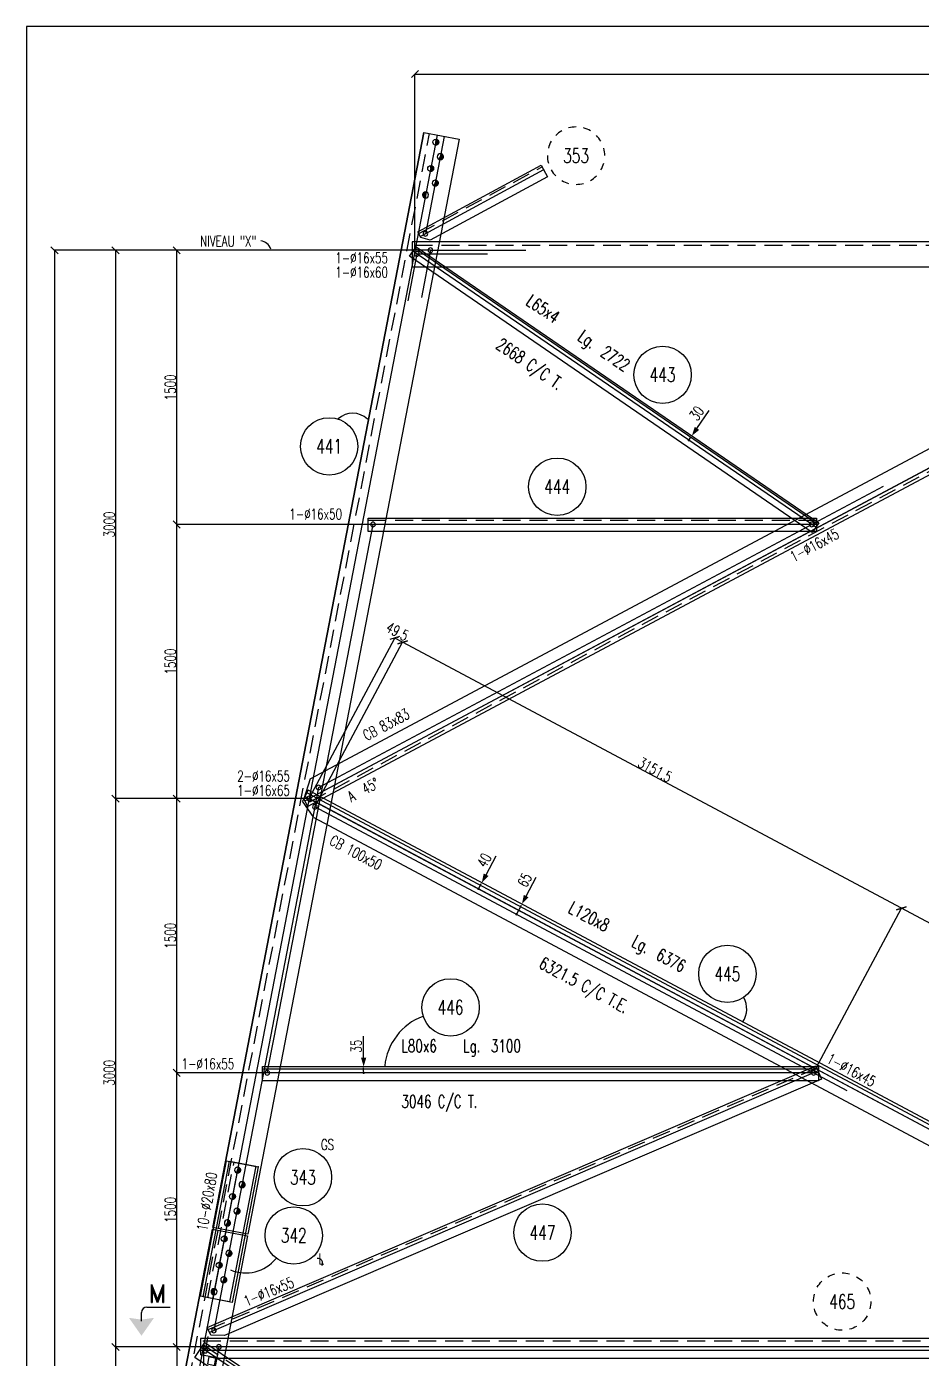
# Model space of a CAD drawing. Extents: x 554281 to 570501, y -34108 to -22628.
# Drawn here: x 554281 to 559269, y -30054 to -22628 of the extents above; entities that cross this region are included whole.
import ezdxf
from ezdxf.enums import TextEntityAlignment as Align

# ---------------------------------------------------------------- set-up
doc = ezdxf.new("R2010")
doc.units = 0
doc.header["$LTSCALE"] = 200
doc.header["$MEASUREMENT"] = 0
doc.linetypes.add('DASHED', pattern=[0.75, 0.5, -0.25])
doc.layers.get('0').update_dxf_attribs({"linetype": 'CONTINUOUS'})
for name, color, linetype in [('ASSI', 6, 'CONTINUOUS'), ('BOLLINI_1', 7, 'CONTINUOUS'), ('FORI', 2, 'CONTINUOUS'), ('LINEA_ANG', 2, 'CONTINUOUS'), ('LINEE_PIASTRE', 2, 'CONTINUOUS'), ('LM', 7, 'CONTINUOUS'), ('LS', 7, 'CONTINUOUS'), ('LSP', 3, 'CONTINUOUS'), ('PIASTRE', 5, 'CONTINUOUS'), ('QT_MAL', 7, 'CONTINUOUS'), ('QT_MPR', 7, 'CONTINUOUS'), ('TESTI_A_P', 7, 'CONTINUOUS'), ('TRAT-Y', 7, 'DASHED')]:
    doc.layers.add(name, color=color, linetype=linetype)
doc.styles.add('QUOTE', font='ROMANS8.SHX', dxfattribs={"width": 0.7})
doc.styles.add('RD', font='ROMAND8.SHX', dxfattribs={"width": 0.7})
doc.styles.add('RQL', font='ROMANS8.SHX', dxfattribs={"width": 0.7})
doc.styles.add('RS', font='ROMANS8.shx', dxfattribs={"width": 0.7})
doc.styles.get("Standard").update_dxf_attribs({"font": 'ROMANS8.SHX', "width": 0.7})
doc.dimstyles.new('FRECCE1', dxfattribs={"dimtxt": 60, "dimasz": 6.66, "dimexe": 0, "dimexo": 0, "dimgap": 1, "dimtad": 1, "dimzin": 0, "dimdsep": 46, "dimtxsty": 'RS', "dimblk1": 'QUOTP', "dimblk2": 'QUOTF', "dimsah": 1, "dimcen": 0, "dimclrd": 2, "dimclre": 2, "dimclrt": 7, "dimadec": 0, "dimazin": 0, "dimtfac": 1, "dimtix": 1, "dimtmove": 2, "dimatfit": 3, "dimldrblk": 'QUOTP', "dimfxl": 1, "dimtolj": 1, "dimtzin": 0, "dimarcsym": 0})
doc.dimstyles.new('TRATTO', dxfattribs={"dimscale": 0, "dimtxt": 60, "dimasz": 40, "dimexe": 0, "dimexo": 0, "dimgap": 5, "dimtad": 1, "dimrnd": 0.5, "dimdsep": 46, "dimtxsty": 'RS', "dimblk1": 'OBLIQUE', "dimblk2": 'OBLIQUE', "dimsah": 1, "dimcen": 0.09, "dimclrd": 2, "dimclre": 2, "dimclrt": 7, "dimadec": 0, "dimazin": 0, "dimtfac": 1, "dimtix": 1, "dimtmove": 2, "dimatfit": 3, "dimfxl": 1, "dimtolj": 1, "dimtzin": 0, "dimarcsym": 0})

# ---------------------------------------------------------------- blocks, each defined once
blk = doc.blocks.new('ASSE98')
blk.add_line((0, 0), (1, 0))
at = {"color": 7, "style": 'QUOTE', "width": 0.5, "flags": 1}
for tag, p in [('TI', (1.38308, 6.82731)), ('DI_S', (1.38308, 6.42178)), ('D_S', (1.38308, 6.02092)), ('E_S', (1.38308, 5.68065)), ('NFORI', (1.36454, 5.29792)), ('ALAR', (1.36349, 4.93246)), ('FAM', (1.3775, 4.54645)), ('ALA', (1.38308, 4.19257)), ('DISP2', (1.38308, 3.84971)), ('DISP1', (1.38308, 3.50686)), ('PINZAF', (1.38308, 3.164)), ('PINZAI', (1.38308, 2.82114)), ('TRP', (1.38308, 2.47829)), ('NP', (1.38308, 2.13543)), ('SV', (1.38308, 1.79257)), ('PESO', (1.38308, 1.44971)), ('QUA', (1.38308, 1.10686)), ('LUN', (1.38308, 0.764)), ('PROF', (1.38308, 0.42114)), ('POS', (1.38308, 0.07829))]:
    blk.add_attdef(tag, p, '', height=0.2, dxfattribs=at)
at = {"color": 7, "flags": 1}
for tag, p in [('LAV1', (3.07431, 6.82847)), ('LAV2', (3.07431, 6.49513)), ('LAV3', (3.07431, 6.1618)), ('LAV4', (3.07431, 5.82847)), ('LAV5', (3.07431, 5.49513)), ('LAV6', (3.07431, 5.1618)), ('LAV7', (3.07431, 4.82847)), ('LAV8', (3.07431, 4.49513)), ('LAV9', (3.07431, 4.1618)), ('LAV10', (3.07431, 3.82847))]:
    blk.add_attdef(tag, p, '', height=0.2, dxfattribs=at)
blk = doc.blocks.new('16')
blk.add_circle((0, 0), 1)
blk = doc.blocks.new('MRKR_98')
blk.add_point((0, 0))
at = {"color": 7, "style": 'QUOTE', "width": 0.5, "flags": 1}
for tag, p in [('AUX2', (3.71, 4.93)), ('NFORI', (3.72, 5.3)), ('TI', (3.73, 6.83)), ('DI_S', (3.73, 6.42)), ('D_S', (3.73, 6.02)), ('E_S', (3.73, 5.68)), ('AUX1', (3.73, 4.19)), ('FAM', (3.73, 4.55)), ('COMMESSA', (3.73, 3.85)), ('MD', (3.73, 3.51)), ('MP', (3.73, 3.16)), ('LARGHEZZA', (3.73, 2.82)), ('SPESSORE', (3.73, 2.48)), ('NP', (3.73, 2.14)), ('SV', (3.73, 1.79)), ('PESO', (3.73, 1.45)), ('QUA', (3.73, 1.11)), ('LUN', (3.73, 0.76)), ('PROF', (3.73, 0.42)), ('POS', (3.73, 0.08))]:
    blk.add_attdef(tag, p, '', height=0.2, dxfattribs=at)
at = {"color": 7, "flags": 1}
for tag, p in [('LAV1', (5.26, 6.88)), ('LAV2', (5.26, 6.55)), ('LAV3', (5.26, 6.21)), ('LAV4', (5.26, 5.88)), ('LAV5', (5.26, 5.55)), ('LAV6', (5.26, 5.21)), ('LAV7', (5.26, 4.88)), ('LAV8', (5.26, 4.55)), ('LAV9', (5.26, 4.21)), ('LAV10', (5.26, 3.88))]:
    blk.add_attdef(tag, p, '', height=0.2, dxfattribs=at)
blk = doc.blocks.new('20')
at = {"color": 0}
for p, q in [((0, 0.98), (0.02, 1)), ((0, 0.94), (0.06, 1)), ((1, -0.01), (0, 0.99)), ((0, 0.89), (0.1, 0.99)), ((0, 0.85), (0.14, 0.99)), ((0, 0.8), (0.18, 0.98)), ((0, 0.76), (0.22, 0.98)), ((0, 0.71), (0.25, 0.97)), ((0, 0.67), (0.29, 0.96)), ((1, -0.05), (0, 0.95)), ((0, 0.62), (0.32, 0.95)), ((0, 0.58), (0.36, 0.93)), ((0, 0.53), (0.39, 0.92)), ((0, 0.49), (0.42, 0.91)), ((1, -0.09), (0, 0.9)), ((0, 0.44), (0.45, 0.89)), ((0, 0.4), (0.48, 0.88)), ((0.99, -0.13), (0, 0.86)), ((0, 0.35), (0.51, 0.86)), ((0, 0.31), (0.54, 0.84)), ((0, 0.26), (0.56, 0.83)), ((0.99, -0.17), (0, 0.81)), ((0, 0.22), (0.59, 0.81)), ((0, 0.17), (0.61, 0.79)), ((0.98, -0.21), (0, 0.77)), ((0, 0.13), (0.64, 0.77)), ((0, 0.08), (0.66, 0.75)), ((0, 0.04), (0.69, 0.73)), ((0.97, -0.25), (0, 0.72)), ((0, -0.01), (0.71, 0.7)), ((0.96, -0.28), (0, 0.68)), ((0, -0.05), (0.73, 0.68)), ((0, -0.1), (0.75, 0.66)), ((0.95, -0.32), (0, 0.63)), ((0, -0.14), (0.77, 0.63)), ((0, -0.19), (0.79, 0.61)), ((0.94, -0.35), (0, 0.59)), ((0, -0.23), (0.81, 0.58)), ((0, -0.28), (0.83, 0.56)), ((0.92, -0.38), (0, 0.54)), ((0, -0.32), (0.85, 0.53)), ((0.91, -0.41), (0, 0.5)), ((0, -0.36), (0.87, 0.5)), ((0, -0.41), (0.88, 0.47)), ((0.9, -0.44), (0, 0.45)), ((0, -0.45), (0.9, 0.44)), ((0.88, -0.47), (0, 0.41)), ((0, -0.5), (0.91, 0.41)), ((0, -0.54), (0.92, 0.38)), ((0.87, -0.5), (0, 0.36)), ((0, -0.59), (0.94, 0.35)), ((0.85, -0.53), (0, 0.32)), ((0, -0.63), (0.95, 0.31)), ((0, -0.68), (0.96, 0.28)), ((0.83, -0.56), (0, 0.27)), ((0, -0.72), (0.97, 0.25)), ((0.81, -0.58), (0, 0.23)), ((0, -0.77), (0.98, 0.21)), ((0.79, -0.61), (0, 0.18)), ((0, -0.81), (0.99, 0.17)), ((0.77, -0.63), (0, 0.14)), ((0, -0.86), (0.99, 0.13)), ((0.75, -0.66), (0, 0.09)), ((0, -0.9), (1, 0.09)), ((0.73, -0.68), (0, 0.05)), ((0, -0.95), (1, 0.05)), ((0.71, -0.7), (0, 0.01)), ((0, -0.99), (1, 0.01)), ((1, 0.04), (0.04, 1)), ((1, 0.09), (0.09, 1)), ((0.99, 0.14), (0.14, 0.99)), ((0.98, 0.19), (0.19, 0.98)), ((0.97, 0.25), (0.25, 0.97)), ((0.95, 0.31), (0.31, 0.95)), ((0.92, 0.38), (0.38, 0.92)), ((0.88, 0.47), (0.47, 0.88)), ((0.81, 0.59), (0.59, 0.81)), ((0.69, -0.73), (0, -0.04)), ((0.66, -0.75), (0, -0.08)), ((0.64, -0.77), (0, -0.13)), ((0.61, -0.79), (0, -0.17)), ((0.59, -0.81), (0, -0.22)), ((0.56, -0.83), (0, -0.26)), ((0.54, -0.84), (0, -0.31)), ((0.51, -0.86), (0, -0.35)), ((0.48, -0.88), (0, -0.4)), ((0.45, -0.89), (0, -0.44)), ((0.42, -0.91), (0, -0.49)), ((0.39, -0.92), (0, -0.53)), ((0.36, -0.93), (0, -0.58)), ((0.32, -0.95), (0, -0.62)), ((0.29, -0.96), (0, -0.67)), ((0.25, -0.97), (0, -0.71)), ((0.22, -0.98), (0, -0.76)), ((0.18, -0.98), (0, -0.8)), ((0.14, -0.99), (0, -0.85)), ((0.1, -0.99), (0, -0.89)), ((0.04, -1), (1, -0.04)), ((0.09, -1), (1, -0.09)), ((0.14, -0.99), (0.99, -0.14)), ((0.19, -0.98), (0.98, -0.19)), ((0.25, -0.97), (0.97, -0.25)), ((0.31, -0.95), (0.95, -0.31)), ((0.38, -0.92), (0.92, -0.38)), ((0.47, -0.88), (0.88, -0.47)), ((0.59, -0.81), (0.81, -0.59))]:
    blk.add_line(p, q, dxfattribs=at)
blk.add_line((0, 1), (0, -1))
blk.add_circle((0, 0), 1)
blk = doc.blocks.new('_OBLIQUE')
at = {"color": 0, "linetype": 'ByBlock'}
blk.add_line((-0.5, -0.5), (0.5, 0.5), dxfattribs=at)
blk = doc.blocks.new('*D17')
at = {"layer": 'LS', "color": 2, "lineweight": -2, "transparency": 16777216}
for p, q in [((555199, -23875.5), (554776.3, -23875.5)), ((554776.3, -23875.5), (554776.3, -26932.9)), ((555855.8, -26932.9), (554776.3, -26932.9))]:
    blk.add_line(p, q, dxfattribs=at)
at = {"layer": 'LS', "color": 2, "lineweight": -2, "transparency": 16777216, "xscale": 40, "yscale": 40, "zscale": 40}
for p, rotation in [((554776.3, -23875.5), 90), ((554776.3, -26932.9), 270)]:
    blk.add_blockref('_OBLIQUE', p, dxfattribs=dict(at, rotation=rotation))
at = {"layer": 'LS', "color": 7, "transparency": 16777216, "insert": (554741.3, -25404.2), "char_height": 60, "attachment_point": 5, "rotation": 90, "style": 'RS'}
blk.add_mtext('\\A1;3000', dxfattribs=at)
blk = doc.blocks.new('*D18')
at = {"layer": 'LS', "color": 2, "lineweight": -2, "transparency": 16777216}
for p, q in [((556531.9, -23875.5), (555117, -23875.5)), ((555117, -23875.5), (555117, -25404.2)), ((556211.7, -25404.2), (555117, -25404.2))]:
    blk.add_line(p, q, dxfattribs=at)
at = {"layer": 'LS', "color": 2, "lineweight": -2, "transparency": 16777216, "xscale": 40, "yscale": 40, "zscale": 40}
for p, rotation in [((555117, -23875.5), 90), ((555117, -25404.2), 270)]:
    blk.add_blockref('_OBLIQUE', p, dxfattribs=dict(at, rotation=rotation))
at = {"layer": 'LS', "color": 7, "transparency": 16777216, "insert": (555082, -24639.8), "char_height": 60, "attachment_point": 5, "rotation": 90, "style": 'RS'}
blk.add_mtext('\\A1;1500', dxfattribs=at)
blk = doc.blocks.new('*D19')
at = {"layer": 'LS', "color": 2, "lineweight": -2, "transparency": 16777216}
for p, q in [((555257.5, -25404.2), (555117, -25404.2)), ((555117, -25404.2), (555117, -26932.9)), ((555855.8, -26932.9), (555117, -26932.9))]:
    blk.add_line(p, q, dxfattribs=at)
at = {"layer": 'LS', "color": 2, "lineweight": -2, "transparency": 16777216, "xscale": 40, "yscale": 40, "zscale": 40}
for p, rotation in [((555117, -25404.2), 90), ((555117, -26932.9), 270)]:
    blk.add_blockref('_OBLIQUE', p, dxfattribs=dict(at, rotation=rotation))
at = {"layer": 'LS', "color": 7, "transparency": 16777216, "insert": (555082, -26168.5), "char_height": 60, "attachment_point": 5, "rotation": 90, "style": 'RS'}
blk.add_mtext('\\A1;1500', dxfattribs=at)
blk = doc.blocks.new('*D20')
at = {"layer": 'LS', "color": 2, "lineweight": -2, "transparency": 16777216}
for p, q in [((555257.5, -26932.9), (555117, -26932.9)), ((555117, -26932.9), (555117, -28461.6)), ((555622, -28461.6), (555117, -28461.6))]:
    blk.add_line(p, q, dxfattribs=at)
at = {"layer": 'LS', "color": 2, "lineweight": -2, "transparency": 16777216, "xscale": 40, "yscale": 40, "zscale": 40}
for p, rotation in [((555117, -26932.9), 90), ((555117, -28461.6), 270)]:
    blk.add_blockref('_OBLIQUE', p, dxfattribs=dict(at, rotation=rotation))
at = {"layer": 'LS', "color": 7, "transparency": 16777216, "insert": (555082, -27697.2), "char_height": 60, "attachment_point": 5, "rotation": 90, "style": 'RS'}
blk.add_mtext('\\A1;1500', dxfattribs=at)
blk = doc.blocks.new('*D21')
at = {"layer": 'LS', "color": 2, "lineweight": -2, "transparency": 16777216}
for p, q in [((555257.5, -28461.6), (555117, -28461.6)), ((555117, -28461.6), (555117, -29990.3)), ((555352.7, -29990.3), (555117, -29990.3))]:
    blk.add_line(p, q, dxfattribs=at)
at = {"layer": 'LS', "color": 2, "lineweight": -2, "transparency": 16777216, "xscale": 40, "yscale": 40, "zscale": 40}
for p, rotation in [((555117, -28461.6), 90), ((555117, -29990.3), 270)]:
    blk.add_blockref('_OBLIQUE', p, dxfattribs=dict(at, rotation=rotation))
at = {"layer": 'LS', "color": 7, "transparency": 16777216, "insert": (555082, -29225.9), "char_height": 60, "attachment_point": 5, "rotation": 90, "style": 'RS'}
blk.add_mtext('\\A1;1500', dxfattribs=at)
blk = doc.blocks.new('*D22')
at = {"layer": 'LS', "color": 2, "lineweight": -2, "transparency": 16777216}
for p, q in [((555199, -26932.9), (554776.3, -26932.9)), ((554776.3, -26932.9), (554776.3, -29990.3)), ((555266.1, -29990.3), (554776.3, -29990.3))]:
    blk.add_line(p, q, dxfattribs=at)
at = {"layer": 'LS', "color": 2, "lineweight": -2, "transparency": 16777216, "xscale": 40, "yscale": 40, "zscale": 40}
for p, rotation in [((554776.3, -26932.9), 90), ((554776.3, -29990.3), 270)]:
    blk.add_blockref('_OBLIQUE', p, dxfattribs=dict(at, rotation=rotation))
at = {"layer": 'LS', "color": 7, "transparency": 16777216, "insert": (554741.3, -28461.6), "char_height": 60, "attachment_point": 5, "rotation": 90, "style": 'RS'}
blk.add_mtext('\\A1;3000', dxfattribs=at)
blk = doc.blocks.new('xxx')
blk.add_circle((0, 0), 8)
at = {"color": 3, "style": 'RQL', "width": 0.7}
blk.add_attdef('POS', text='', height=4, dxfattribs=at).set_placement((0, 0), align=Align.MIDDLE)
at = {"color": 3, "style": 'RQL', "width": 0.7, "flags": 1}
blk.add_attdef('POS1', (-0.39, -5.42), '', height=2, dxfattribs=at)
at = {"style": 'RQL', "width": 0.7, "flags": 1}
blk.add_attdef('TIPO', (-0.39, -8.66), '', height=2, dxfattribs=at)
blk = doc.blocks.new('*D25')
at = {"layer": 'LS', "color": 2, "lineweight": -2, "transparency": 16777216}
for p, q in [((556445.4, -23875.5), (556445.4, -22892.6)), ((556445.4, -22892.6), (566728.4, -22892.6)), ((566728.4, -23875.5), (566728.4, -22892.6))]:
    blk.add_line(p, q, dxfattribs=at)
at = {"layer": 'LS', "color": 2, "lineweight": -2, "transparency": 16777216, "xscale": 40, "yscale": 40, "zscale": 40, "rotation": 180}
blk.add_blockref('_OBLIQUE', (556445.4, -22892.6), dxfattribs=at)
at = {"layer": 'LS', "color": 2, "lineweight": -2, "transparency": 16777216, "xscale": 40, "yscale": 40, "zscale": 40}
blk.add_blockref('_OBLIQUE', (566728.4, -22892.6), dxfattribs=at)
at = {"layer": 'LS', "color": 7, "transparency": 16777216, "insert": (561586.9, -22854.7), "char_height": 60, "attachment_point": 5, "style": 'RS'}
blk.add_mtext('\\A1;10283 SUR TRUSQ. 75', dxfattribs=at)
blk = doc.blocks.new('*D26')
at = {"layer": 'LS', "color": 2, "lineweight": -2, "transparency": 16777216}
for p, q in [((555266.1, -29990.3), (555266.1, -30594.4)), ((567907.7, -29990.3), (567907.7, -30594.4)), ((555266.1, -30594.4), (567907.7, -30594.4))]:
    blk.add_line(p, q, dxfattribs=at)
at = {"layer": 'LS', "color": 2, "lineweight": -2, "transparency": 16777216, "xscale": 40, "yscale": 40, "zscale": 40, "rotation": 180}
blk.add_blockref('_OBLIQUE', (555266.1, -30594.4), dxfattribs=at)
at = {"layer": 'LS', "color": 2, "lineweight": -2, "transparency": 16777216, "xscale": 40, "yscale": 40, "zscale": 40}
blk.add_blockref('_OBLIQUE', (567907.7, -30594.4), dxfattribs=at)
at = {"layer": 'LS', "color": 7, "transparency": 16777216, "insert": (561586.9, -30556.5), "char_height": 60, "attachment_point": 5, "style": 'RS'}
blk.add_mtext('\\A1;12641 SUR TRUSQ. 75', dxfattribs=at)
blk = doc.blocks.new('zzz')
at = {"linetype": 'Continuous'}
for start, end in [(90, 105), (60, 75), (150, 165), (120, 135), (30, 45), (180, 195), (0, 15), (330, 345), (210, 225), (240, 255), (300, 315), (270, 285)]:
    blk.add_arc((0, 0), 8, start, end, dxfattribs=at)
at = {"color": 3, "style": 'RQL', "width": 0.7}
blk.add_attdef('POS1', text='', height=4, dxfattribs=at).set_placement((0, 0), align=Align.MIDDLE)
at = {"style": 'RQL', "width": 0.7, "flags": 1}
blk.add_attdef('TIPO', (0, -8), '', height=3, dxfattribs=at)
blk = doc.blocks.new('*D118')
at = {"layer": 'QT_MPR', "color": 2, "lineweight": -2, "transparency": 16777216}
for p, q in [((558668.2, -28461.6), (559157.5, -27544.5)), ((561866.5, -28989.6), (559157.5, -27544.5)), ((561389, -29884.7), (561866.5, -28989.6))]:
    blk.add_line(p, q, dxfattribs=at)
at = {"layer": 'QT_MPR', "color": 2, "lineweight": -2, "transparency": 16777216, "xscale": 40, "yscale": 40, "zscale": 40}
for p, rotation in [((559157.5, -27544.5), 151.9214835788659), ((561866.5, -28989.6), 331.9214835788659)]:
    blk.add_blockref('_OBLIQUE', p, dxfattribs=dict(at, rotation=rotation))
at = {"layer": 'QT_MPR', "color": 7, "transparency": 16777216, "insert": (560528.5, -28236.2), "char_height": 60, "attachment_point": 5, "rotation": 331.92148, "style": 'RS'}
blk.add_mtext('\\A1;3070.5', dxfattribs=at)
blk = doc.blocks.new('*D119')
at = {"layer": 'QT_MPR', "color": 2, "lineweight": -2, "transparency": 16777216}
for p, q in [((555887.7, -26978.3), (556377, -26061.2)), ((559157.5, -27544.5), (556377, -26061.2)), ((558668.2, -28461.6), (559157.5, -27544.5))]:
    blk.add_line(p, q, dxfattribs=at)
at = {"layer": 'QT_MPR', "color": 2, "lineweight": -2, "transparency": 16777216, "xscale": 40, "yscale": 40, "zscale": 40}
for p, rotation in [((556377, -26061.2), 151.9214835788659), ((559157.5, -27544.5), 331.9214835788659)]:
    blk.add_blockref('_OBLIQUE', p, dxfattribs=dict(at, rotation=rotation))
at = {"layer": 'QT_MPR', "color": 7, "transparency": 16777216, "insert": (557783.7, -26771.9), "char_height": 60, "attachment_point": 5, "rotation": 331.92148, "style": 'RS'}
blk.add_mtext('\\A1;3151.5', dxfattribs=at)
blk = doc.blocks.new('*D120')
at = {"layer": 'QT_MPR', "color": 2, "lineweight": -2, "transparency": 16777216}
for p, q in [((555855.8, -26932.9), (556333.2, -26037.8)), ((555887.7, -26978.3), (556377, -26061.2)), ((556377, -26061.2), (556333.2, -26037.8))]:
    blk.add_line(p, q, dxfattribs=at)
at = {"layer": 'QT_MPR', "color": 2, "lineweight": -2, "transparency": 16777216, "xscale": 40, "yscale": 40, "zscale": 40}
for p, rotation in [((556333.2, -26037.8), 151.9214835788659), ((556377, -26061.2), 331.9214835788659)]:
    blk.add_blockref('_OBLIQUE', p, dxfattribs=dict(at, rotation=rotation))
at = {"layer": 'QT_MPR', "color": 7, "transparency": 16777216, "insert": (556347.4, -26001.1), "char_height": 60, "attachment_point": 5, "rotation": 331.92148, "style": 'RS'}
blk.add_mtext('\\A1;49.5', dxfattribs=at)
blk = doc.blocks.new('QUOTP')
at = {"layer": 'ASSI', "color": 2, "const_width": 1.07}
blk.add_lwpolyline([(-0.5, 0, 1), (0.5, 0, 1)], format="xyb", close=True, dxfattribs=at)
blk = doc.blocks.new('QUOTF')
at = {"layer": 'LS', "color": 2}
blk.add_line((7.5, 0), (25.5, 0), dxfattribs=at)
blk.add_solid([(7.5, 2.25), (0, 0), (7.5, -2.25)], dxfattribs=at)
blk = doc.blocks.new('*D121')
at = {"layer": 'QT_MAL', "color": 2, "lineweight": -2, "transparency": 16777216}
for p, q in [((557972.4, -24934.5), (557972.4, -24934.5)), ((557976.2, -24929), (557985.6, -24915.2))]:
    blk.add_line(p, q, dxfattribs=at)
at = {"layer": 'QT_MAL', "color": 2, "lineweight": -2, "transparency": 16777216, "xscale": 6.66, "yscale": 6.66, "zscale": 6.66}
for name, p, rotation in [('QUOTF', (557989.4, -24909.7), 55.56860275681738), ('QUOTP', (557972.4, -24934.5), 235.5686027568174)]:
    blk.add_blockref(name, p, dxfattribs=dict(at, rotation=rotation))
at = {"layer": 'QT_MAL', "color": 7, "transparency": 16777216, "insert": (558015.5, -24784.2), "char_height": 60, "attachment_point": 5, "rotation": 55.5686, "style": 'RS'}
blk.add_mtext('\\A1;30', dxfattribs=at)
blk = doc.blocks.new('*D123')
at = {"layer": 'QT_MAL', "color": 2, "lineweight": -2, "transparency": 16777216}
for p, q in [((556799.5, -27436.3), (556799.5, -27436.3)), ((556802.6, -27430.4), (556815.2, -27406.9))]:
    blk.add_line(p, q, dxfattribs=at)
at = {"layer": 'QT_MAL', "color": 2, "lineweight": -2, "transparency": 16777216, "xscale": 6.66, "yscale": 6.66, "zscale": 6.66}
for name, p, rotation in [('QUOTF', (556818.3, -27401), 61.92148357886584), ('QUOTP', (556799.5, -27436.3), 241.9214835788658)]:
    blk.add_blockref(name, p, dxfattribs=dict(at, rotation=rotation))
at = {"layer": 'QT_MAL', "color": 7, "transparency": 16777216, "insert": (556832, -27276.5), "char_height": 60, "attachment_point": 5, "rotation": 61.92148, "style": 'RS'}
blk.add_mtext('\\A1;40', dxfattribs=at)
blk = doc.blocks.new('*D124')
at = {"layer": 'QT_MAL', "color": 2, "lineweight": -2, "transparency": 16777216}
blk.add_line((557014.7, -27571.9), (557039.1, -27526.3), dxfattribs=at)
at = {"layer": 'QT_MAL', "color": 2, "lineweight": -2, "transparency": 16777216, "xscale": 6.66, "yscale": 6.66, "zscale": 6.66}
for name, p, rotation in [('QUOTF', (557042.2, -27520.5), 61.92148357886584), ('QUOTP', (557011.6, -27577.8), 241.9214835788658)]:
    blk.add_blockref(name, p, dxfattribs=dict(at, rotation=rotation))
at = {"layer": 'QT_MAL', "color": 7, "transparency": 16777216, "insert": (557057.1, -27387.3), "char_height": 60, "attachment_point": 5, "rotation": 61.92148, "style": 'RS'}
blk.add_mtext('\\A1;65', dxfattribs=at)
blk = doc.blocks.new('*D125')
at = {"layer": 'QT_MAL', "color": 2, "lineweight": -2, "transparency": 16777216}
blk.add_line((556159.5, -28454.9), (556159.5, -28433.2), dxfattribs=at)
at = {"layer": 'QT_MAL', "color": 2, "lineweight": -2, "transparency": 16777216, "xscale": 6.66, "yscale": 6.66, "zscale": 6.66}
for name, p, rotation in [('QUOTF', (556159.5, -28426.6), 90), ('QUOTP', (556159.5, -28461.6), 270)]:
    blk.add_blockref(name, p, dxfattribs=dict(at, rotation=rotation))
at = {"layer": 'QT_MAL', "color": 7, "transparency": 16777216, "insert": (556118.2, -28313.1), "char_height": 60, "attachment_point": 5, "rotation": 90, "style": 'RS'}
blk.add_mtext('\\A1;35', dxfattribs=at)
blk = doc.blocks.new('bull')
at = {"style": 'RS', "width": 0.7, "flags": 1}
for tag, p in [('NN', (-12.25, 0)), ('DIAMETRO', (0, -4.86)), ('SERRAGGIO', (0, -9.71)), ('LUNGHEZZA', (0, -14.57)), ('NB', (0, -19.43)), ('TIPO', (0, -24.12)), ('EL', (-0.14, -29))]:
    blk.add_attdef(tag, p, '', height=3, dxfattribs=at)
at = {"style": 'RS', "width": 0.7}
blk.add_attdef('BULLONE', (0, 0), '', height=3, dxfattribs=at)
blk = doc.blocks.new('IQ')
for p, q in [((0.5, 0.5), (-0.5, 0.5)), ((-0.5, 0.5), (-0.5, -0.5)), ((0.5, -0.5), (0.5, 0.5)), ((-0.5, -0.5), (0.5, -0.5))]:
    blk.add_line(p, q)
at = {"flags": 1}
for tag, p in [('SPESSORE', (0, -0.01)), ('NUMERO', (0, -0.34))]:
    blk.add_attdef(tag, p, '', height=0.2, dxfattribs=at)

msp = doc.modelspace()

# ---------------------------------------------------------------- linework, layer by layer
at = {"layer": 'ASSI', "color": 6}
for p, q in [((556456.789, -23895.49), (556406.171, -24157.961)), ((556531.925, -23875.49), (556481.308, -24137.961)), ((555659.849, -28265.531), (556211.657, -25404.185)), ((555622.043, -28461.575), (555659.849, -28265.531))]:
    msp.add_line(p, q, dxfattribs=at)
at = {"layer": 'LINEA_ANG'}
for p, q in [((555318.212, -29324.131), (556495.652, -23218.629)), ((556495.652, -23218.629), (556692.034, -23256.501)), ((556692.034, -23256.501), (555514.594, -29362.003)), ((556461.482, -23772.057), (557148.47, -23400.563)), ((557148.47, -23400.563), (557184.145, -23466.535)), ((557184.145, -23466.535), (556530.582, -23819.953)), ((566744.028, -23828.49), (556430.028, -23828.49)), ((556430.028, -23828.49), (556430.028, -23968.49)), ((556479.081, -23804.603), (556461.482, -23772.057)), ((556530.582, -23819.953), (556479.081, -23804.603)), ((556414.729, -23909.092), (556451.482, -23855.48)), ((558659.845, -25448.163), (556414.729, -23909.092)), ((556451.482, -23855.48), (558696.597, -25394.55)), ((555860.664, -26822.588), (561190.659, -23979.204)), ((556430.028, -23968.49), (566744.028, -23968.49)), ((561380.664, -24025.184), (555848.621, -26976.354)), ((556184.657, -25444.185), (556184.657, -25369.185)), ((556184.657, -25369.185), (558684.657, -25369.185)), ((558696.597, -25394.55), (558659.845, -25448.163)), ((558684.657, -25369.185), (558684.657, -25444.185)), ((558684.657, -25444.185), (556184.657, -25444.185)), ((555860.664, -26822.588), (555826.499, -26934.886)), ((555850.76, -26884.879), (555817.812, -26946.641)), ((555882.508, -27037.824), (555817.812, -26946.641)), ((555848.621, -26976.354), (555826.499, -26934.886)), ((561476.326, -29885.942), (555850.76, -26884.879)), ((555882.508, -27037.824), (561358.966, -29959.342)), ((555288.021, -29881.098), (558681.143, -28423.37)), ((555595.043, -28506.575), (555595.043, -28426.575)), ((555595.043, -28426.575), (558695.043, -28426.575)), ((558681.143, -28423.37), (558712.722, -28496.874)), ((558695.043, -28426.575), (558695.043, -28506.575)), ((558712.722, -28496.874), (555383.915, -29926.971)), ((558695.043, -28506.575), (555595.043, -28506.575)), ((555265.055, -29710.725), (555410.862, -28954.656)), ((555410.862, -28954.656), (555558.148, -28983.06)), ((555558.148, -28983.06), (555412.341, -29739.129)), ((555514.594, -29362.003), (555318.212, -29324.131)), ((555155.276, -30169.022), (555316.421, -29333.418)), ((555316.421, -29333.418), (555512.803, -29371.29)), ((555512.803, -29371.29), (555351.657, -30206.894)), ((555412.341, -29739.129), (555265.055, -29710.725)), ((555306.968, -29925.2), (555288.021, -29881.098)), ((555218.907, -30049.237), (555274.508, -29966.12)), ((562113.405, -29943.27), (555250.405, -29943.27)), ((555250.405, -29943.27), (555250.405, -30033.27)), ((555274.508, -29966.12), (555850.51, -30351.439)), ((555383.915, -29926.971), (555306.968, -29925.2)), ((555794.909, -30434.556), (555218.907, -30049.237)), ((555350.405, -30053.27), (555250.405, -30033.27)), ((555350.405, -30053.27), (562113.405, -30053.27))]:
    msp.add_line(p, q, dxfattribs=at)
at = {"layer": 'LINEA_ANG', "color": 2}
for p, q in [((556445.827, -23863.728), (558690.943, -25402.798)), ((561468.325, -29900.941), (555842.758, -26899.879)), ((555595.043, -28439.075), (558695.043, -28439.075))]:
    msp.add_line(p, q, dxfattribs=at)
at = {"layer": 'LINEA_ANG', "color": 6, "const_width": 4.75}
for points in [[(556447.994, -23875.49, -1), (556442.744, -23875.49, -1)], [(555268.765, -29990.27, -1), (555263.515, -29990.27, -1)]]:
    msp.add_lwpolyline(points, format="xyb", close=True, dxfattribs=at)
at = {"layer": 'LINEE_PIASTRE'}
for p, q in [((555249.345, -29707.695), (555395.152, -28951.626)), ((555395.152, -28951.626), (555571.895, -28985.711)), ((555571.895, -28985.711), (555426.088, -29741.78)), ((555426.088, -29741.78), (555249.345, -29707.695))]:
    msp.add_line(p, q, dxfattribs=at)
at = {"layer": 'LS', "color": 6}
for p, q in [((556569.305, -23232.833), (555241.198, -30119.605)), ((556608.581, -23240.407), (556503.9, -23783.224)), ((555855.755, -26932.88), (561586.908, -23875.49)), ((556456.789, -23895.49), (556849.716, -23895.49)), ((556531.925, -23875.49), (557064.169, -23875.49)), ((555908.472, -26870.755), (559058.277, -25190.433)), ((555908.472, -26870.755), (555324.67, -29898.004)), ((561586.908, -29990.27), (555855.755, -26932.88)), ((558855.802, -28561.646), (555887.737, -26978.277)), ((561784.8, -29990.27), (555266.14, -29990.27)), ((555277.559, -30010.27), (555292.563, -29932.468)), ((555352.696, -29990.27), (555312.381, -30199.319)), ((561821.855, -30010.27), (555250.405, -30010.27))]:
    msp.add_line(p, q, dxfattribs=at)
at = {"layer": 'LS', "color": 2}
for p, q in [((554776.271, -23875.49), (554435.76, -23875.49)), ((554435.76, -23875.49), (554435.76, -29990.27)), ((554435.76, -29990.27), (554435.76, -30488.468)), ((555033.639, -29990.27), (554776.468, -29990.27)), ((554776.468, -29990.27), (554776.468, -30488.468)), ((555117.176, -29990.27), (555117.176, -30488.468))]:
    msp.add_line(p, q, dxfattribs=at)
at = {"layer": 'LS', "color": 8}
msp.add_lwpolyline([(554280.738, -22628.464), (554280.738, -34108.464), (567000.738, -34108.464), (567000.738, -32508.464), (570500.738, -32508.464), (570500.738, -22628.464), (554280.738, -22628.464)], close=True, dxfattribs=at)
at = {"layer": 'LS', "color": 6}
for centre, radius, start, end in [((555576.184, -23890.887), 69.05, 18.6896973, 82.2466183), ((556098.14, -24901.028), 117.388, 45.4983743, 133.2705148), ((558162.733, -28104.585), 132.341, 326.6753881, 27.9959167), ((556606.486, -28456.388), 330.972, 110.7972249, 174.2367647), ((555501.256, -29358.78), 218.719, 247.2997846, 321.0092283), ((555905.335, -29522.263), 25.133, 324.3117873, 103.3316642)]:
    msp.add_arc(centre, radius, start, end, dxfattribs=at)
at = {"layer": 'LSP'}
for p, q in [((554950.986, -29767.73), (555080.986, -29767.73)), ((554920.986, -29845.873), (554920.986, -29797.73))]:
    msp.add_line(p, q, dxfattribs=at)
msp.add_arc((554950.986, -29797.73), 30, 90, 180, dxfattribs=at)
for points in [[(554920.986, -29927.73), (554850.986, -29827.73), (554920.986, -29837.73)], [(554920.986, -29927.73), (554990.986, -29827.73), (554920.986, -29837.73)]]:
    msp.add_solid(points, dxfattribs=at)
at = {"layer": 'TRAT-Y'}
for p, q in [((555349.633, -29330.191), (556527.073, -23224.688)), ((556466.952, -23782.172), (557153.94, -23410.678)), ((566744.028, -23848.49), (556430.028, -23848.49)), ((556184.657, -25380.685), (558684.657, -25380.685)), ((555292.955, -29892.583), (558686.078, -28434.855)), ((555291.076, -29715.743), (555436.883, -28959.674)), ((555186.697, -30175.081), (555347.842, -29339.478)), ((562113.405, -29958.27), (555250.405, -29958.27)), ((555266.168, -29978.587), (555842.17, -30363.906))]:
    msp.add_line(p, q, dxfattribs=at)
at = {"layer": 'TRAT-Y', "color": 2}
msp.add_line((561372.662, -24010.185), (555840.62, -26961.355), dxfattribs=at)

# ---------------------------------------------------------------- block references
at = {"layer": 'ASSI'}
for p, xscale, rotation in [((556495.704, -23218.358), 6217.999999999999, 259.0845673897485), ((557162.74, -23426.951), 781.0000000000001, 208.4026289873084), ((566744.028, -23828.49), 10314, 180), ((558684.657, -25404.185), 2500, 179.9999999999997), ((558692.985, -28450.934), 3693, 203.2489616607261), ((555463.885, -28964.881), 770, 259.0845673898066), ((555316.423, -29333.409), 851, 259.0845673897451), ((562113.405, -29943.27), 6863, 180), ((555831.05, -30380.53), 693, 146.2192896064931)]:
    msp.add_blockref('ASSE98', p, dxfattribs=dict(at, xscale=xscale, rotation=rotation))
ref = msp.add_blockref('ASSE98', (558679.635, -25419.294), dxfattribs=dict(at, xscale=2722, rotation=145.5686027568173))
ref.add_attrib('PROF', 'L65x4', (557057.994, -24174.263), dxfattribs={"layer": '0', "color": 2, "height": 70, "rotation": -34.4313972, "style": 'QUOTE', "width": 0.7})
ref.add_attrib('LUN', '2722', (557474.41, -24459.724), dxfattribs={"layer": '0', "color": 2, "height": 70, "rotation": -34.4313972, "style": 'QUOTE', "width": 0.7})
ref.add_attrib('PESO', '2668 C/C T.', (556891.195, -24417.58), dxfattribs={"layer": '0', "color": 2, "height": 70, "rotation": -34.4313972, "style": 'QUOTE', "width": 0.7})
ref.add_attrib('SV', 'Lg.', (557347.28, -24372.574), dxfattribs={"layer": '0', "color": 2, "height": 70, "rotation": -34.4313972, "style": 'QUOTE', "width": 0.7})
ref = msp.add_blockref('ASSE98', (555832.147, -26945.474), dxfattribs=dict(at, xscale=6270, rotation=28.07851642279414))
ref.add_attrib('LAV1', 'CB 83x83', (556176.326, -26612.04), dxfattribs={"layer": '0', "color": 7, "height": 60, "rotation": 28.0785164, "width": 0.7})
ref.add_attrib('LAV2', 'A  45%%d', (556090.727, -26953.102), dxfattribs={"layer": '0', "color": 254, "height": 60, "rotation": 28.0785164, "width": 0.7})
ref.add_attrib('LAV3', 'CB 146x78', (560718.816, -24197.046), dxfattribs={"layer": '0', "color": 7, "height": 60, "rotation": 28.0785164, "width": 0.7})
ref = msp.add_blockref('ASSE98', (561457.499, -29921.234), dxfattribs=dict(at, xscale=6375.999999999999, rotation=151.9214835788658))
ref.add_attrib('PROF', 'L120x8', (557294.806, -27564.561), dxfattribs={"layer": '0', "color": 2, "height": 70, "rotation": -28.0785164, "style": 'QUOTE', "width": 0.7})
ref.add_attrib('LUN', '6376', (557783.484, -27825.255), dxfattribs={"layer": '0', "color": 2, "height": 70, "rotation": -28.0785164, "style": 'QUOTE', "width": 0.7})
ref.add_attrib('PESO', '6321.5 C/C T.E.', (557130.067, -27873.367), dxfattribs={"layer": '0', "color": 2, "height": 70, "rotation": -28.0785164, "style": 'QUOTE', "width": 0.7})
ref.add_attrib('SV', 'Lg.', (557647.492, -27752.708), dxfattribs={"layer": '0', "color": 2, "height": 70, "rotation": -28.0785164, "style": 'QUOTE', "width": 0.7})
ref.add_attrib('LAV1', 'CB 68x68', (560853.989, -29778.839), dxfattribs={"layer": '0', "color": 7, "height": 60, "rotation": -28.0785164, "width": 0.7})
ref.add_attrib('LAV2', 'CB 100x50', (555963.456, -27185.751), dxfattribs={"layer": '0', "color": 7, "height": 60, "rotation": -28.0785164, "width": 0.7})
ref = msp.add_blockref('ASSE98', (558695.043, -28461.575), dxfattribs=dict(at, xscale=3100, zscale=3100, rotation=180))
ref.add_attrib('PROF', 'L80x6', (556370.043, -28346.575), dxfattribs={"layer": '0', "color": 2, "height": 70, "style": 'QUOTE', "width": 0.7})
ref.add_attrib('LUN', '3100', (556868.376, -28346.575), dxfattribs={"layer": '0', "color": 2, "height": 70, "style": 'QUOTE', "width": 0.7})
ref.add_attrib('PESO', '3046 C/C T.', (556370.043, -28656.575), dxfattribs={"layer": '0', "color": 2, "height": 70, "style": 'QUOTE', "width": 0.7})
ref.add_attrib('SV', 'Lg.', (556714.243, -28346.575), dxfattribs={"layer": '0', "color": 2, "height": 70, "style": 'QUOTE', "width": 0.7})
at = {"layer": 'BOLLINI_1'}
for p, xscale, yscale, zscale, values in [((557826.178, -24569.755), 20, 20, 20, {'POS': '443'}), ((555967.366, -24968.734), 19.9980000000018, 19.9980000000018, 19.9980000000018, {'POS': '441'}), ((557238.768, -25194.024), 20, 20, 20, {'POS': '444'}), ((558187.199, -27909.918), 20, 20, 20, {'POS': '445'}), ((556644.329, -28096.91), 20, 20, 20, {'POS': '446'}), ((555820.886, -29043.94), 19.9979999500073, 19.9979999500073, 19.9979999500073, {'POS': '343'}), ((555769.762, -29368.488), 19.9979999500073, 19.9979999500073, 19.9979999500073, {'POS': '342'}), ((557156.362, -29352.615), 20, 20, 20, {'POS': '447'})]:
    msp.add_blockref('xxx', p, dxfattribs=dict(at, xscale=xscale, yscale=yscale, zscale=zscale)).add_auto_attribs(values)
at = {"layer": 'FORI'}
for name, p, xscale, yscale, zscale in [('20', (556561.69, -23272.322), 16.5, 16.5, 16.5), ('20', (556533.286, -23419.608), 16.5, 16.5, 16.5), ('20', (556504.882, -23566.894), -16.5, 16.5, 16.5), ('16', (556531.925, -23875.49), -13, 13, 13), ('16', (556211.657, -25404.185), -13, 13, 13), ('16', (555908.472, -26870.755), -13, 13, 13), ('16', (555908.472, -26870.755), -13, 13, 13), ('16', (555855.755, -26932.88), -13, 13, 13), ('16', (555855.755, -26932.88), -13, 13, 13), ('16', (555887.737, -26978.277), -13, 13, 13), ('16', (555622.043, -28461.575), -13, 13, 13), ('16', (558668.217, -28461.575), -13, 13, 13), ('20', (555427.907, -29151.444), 16.5, 16.5, 16.5), ('20', (555382.46, -29387.102), 16.5, 16.5, 16.5), ('20', (555354.056, -29534.388), 16.5, 16.5, 16.5), ('20', (555325.652, -29681.674), -16.5, 16.5, 16.5), ('16', (555324.67, -29898.004), -13, 13, 13), ('16', (555352.696, -29990.27), -13, 13, 13)]:
    msp.add_blockref(name, p, dxfattribs=dict(at, xscale=xscale, yscale=yscale, zscale=zscale))
for name, p, xscale, yscale, zscale, rotation in [('20', (556586.764, -23353.539), -16.5, 16.5, 16.5, 158.169134779515), ('20', (556558.36, -23500.825), -16.5, 16.5, 16.5, 158.169134779515), ('16', (556503.9, -23783.224), -13, 13, 13, 0.04255237800001588), ('16', (556456.789, -23895.49), -13, 13, 13, 0.9551686229999845), ('16', (558657.594, -25404.185), -13, 13, 13, 359.5035127500001), ('16', (558657.594, -25404.185), -13, 13, 13, 359.5035127500001), ('20', (555456.311, -29004.158), -16.5, 16.5, 16.5, 158.169134779515), ('20', (555481.385, -29085.375), -16.5, 16.5, 16.5, 158.169134779515), ('20', (555452.981, -29232.661), -16.5, 16.5, 16.5, 158.169134779515), ('20', (555399.503, -29298.73), -16.5, 16.5, 16.5, 158.169134779515), ('20', (555407.535, -29468.319), -16.5, 16.5, 16.5, 158.169134779515), ('20', (555379.131, -29615.605), -16.5, 16.5, 16.5, 158.169134779515), ('16', (555277.559, -30010.27), -13, 13, 13, 359.9525454839999)]:
    msp.add_blockref(name, p, dxfattribs=dict(at, xscale=xscale, yscale=yscale, zscale=zscale, rotation=rotation))
at = {"layer": 'LM', "xscale": 40, "yscale": 40, "zscale": 40, "rotation": 348.630984420786}
msp.add_blockref('IQ', (555311.979, -30069.389), dxfattribs=at)
at = {"layer": 'LS', "color": 6, "xscale": 20, "yscale": 20, "zscale": 20}
msp.add_blockref('zzz', (557343.755, -23347.822), dxfattribs=at).add_auto_attribs({'POS1': '353'})
at = {"layer": 'LS', "color": 2, "xscale": 40, "yscale": 40, "zscale": 40, "rotation": 90}
msp.add_blockref('_OBLIQUE', (554435.76, -23875.49), dxfattribs=at)
at = {"layer": 'LS', "color": 7, "xscale": 20, "yscale": 20, "zscale": 20}
for p, values in [((556001.614, -23947.996), {'BULLONE': '1-%%c16x55                '}), ((556001.614, -24027.996), {'BULLONE': '1-%%c16x60                '}), ((555745.386, -25376.193), {'BULLONE': '1-%%c16x50                '}), ((555454.784, -26837.099), {'BULLONE': '2-%%c16x55                '}), ((555454.784, -26917.099), {'BULLONE': '1-%%c16x65                '}), ((555144.62, -28441.377), {'BULLONE': '1-%%c16x55                '})]:
    msp.add_blockref('bull', p, dxfattribs=at).add_auto_attribs(values)
for p, rotation, values in [((558557.895, -25615.537), 28.22649275226658, {'BULLONE': '1-%%c16x45                '}), ((558735.081, -28402.737), 331.5931233141399, {'BULLONE': '1-%%c16x45                '}), ((555286.8, -29346.689), 80.1120111844222, {'BULLONE': '10-%%c20x80                '}), ((555506.384, -29765.523), 22.34167072373985, {'BULLONE': '1-%%c16x55                '})]:
    msp.add_blockref('bull', p, dxfattribs=dict(at, rotation=rotation)).add_auto_attribs(values)
at = {"layer": 'LS', "color": 6}
ref = msp.add_blockref('zzz', (558827.182, -29737.022), dxfattribs=dict(at, xscale=-20, yscale=20, zscale=20))
ref.add_attrib('POS1', '465', dxfattribs={"layer": '0', "color": 3, "height": 80, "style": 'RQL', "width": 0.7}).set_placement((558827.182, -29737.022), align=Align.MIDDLE)
at = {"layer": 'PIASTRE', "xscale": 14.99999999999999, "yscale": 14.99999999999999, "zscale": 14.99999999999999, "rotation": 79.08456738599997}
msp.add_blockref('MRKR_98', (555571.895, -28985.711), dxfattribs=at)

# ---------------------------------------------------------------- texts
at = {"layer": 'LM', "style": 'RS', "width": 0.7}
msp.add_text('NIVEAU "X"', height=60, dxfattribs=at).set_placement((555247.776, -23854.664))
at = {"layer": 'LS', "color": 3, "style": 'RD'}
msp.add_text('M', height=100, dxfattribs=at).set_placement((555010.261, -29691.449), align=Align.MIDDLE)
at = {"layer": 'TESTI_A_P', "style": 'RS', "width": 0.7}
for s, p in [('GS', (555920.964, -28891.956)), ('L', (555908.891, -29529.449))]:
    msp.add_text(s, height=60, dxfattribs=at).set_placement(p)

# ---------------------------------------------------------------- dimensions: what is measured, and where the dimension line sits
at = {"layer": 'LS'}
for base, p1, p2, text, picture, middle in [((566728.447, -22892.565), (556445.369, -23875.49), (566728.447, -23875.49), '<> SUR TRUSQ. 75', '*D25', (561586.908, -22854.708)), ((567907.677, -30594.355), (555266.14, -29990.27), (567907.677, -29990.27), '12641 SUR TRUSQ. 75', '*D26', (561586.908, -30556.498))]:
    dim = msp.add_linear_dim(base=base, p1=p1, p2=p2, text=text, dimstyle='TRATTO', override={"dimscale": 1}, dxfattribs=at)
    dim.commit()
    dim.dimension.update_dxf_attribs({"geometry": picture, "text_midpoint": middle})
for base, p1, p2, picture, middle in [((554776.271, -26932.88), (555198.987, -23875.49), (555855.755, -26932.88), '*D17', (554741.271, -25404.185)), ((555116.979, -25404.185), (556531.925, -23875.49), (556211.657, -25404.185), '*D18', (555081.979, -24639.838)), ((555116.979, -26932.88), (555257.465, -25404.185), (555855.755, -26932.88), '*D19', (555081.979, -26168.533)), ((554776.271, -29990.27), (555198.987, -26932.88), (555266.14, -29990.27), '*D22', (554741.271, -28461.575)), ((555116.979, -28461.575), (555257.465, -26932.88), (555622.043, -28461.575), '*D20', (555081.979, -27697.228)), ((555116.979, -29990.27), (555257.465, -28461.575), (555352.696, -29990.27), '*D21', (555081.979, -29225.923))]:
    dim = msp.add_linear_dim(base=base, p1=p1, p2=p2, angle=90, dimstyle='TRATTO', override={"dimscale": 1, "dimlfac": 0.981228}, dxfattribs=at)
    dim.commit()
    dim.dimension.update_dxf_attribs({"geometry": picture, "text_midpoint": middle})
at = {"layer": 'QT_MAL'}
for base, p1, p2, angle, text, picture, middle in [((557989.375, -24909.736), (557972.413, -24934.48), (557989.375, -24909.736), 55.5686028, '30', '*D121', (558015.526, -24784.154)), ((556818.292, -27401.028), (556799.465, -27436.32), (556818.292, -27401.028), 61.9214836, '40', '*D123', (556832.001, -27276.494)), ((557042.191, -27520.47), (557011.597, -27577.82), (557042.191, -27520.47), 61.9214836, '65', '*D124', (557057.072, -27387.266)), ((556159.471, -28426.575), (556159.471, -28461.575), (556159.471, -28426.575), 90, '35', '*D125', (556118.206, -28313.13))]:
    dim = msp.add_linear_dim(base=base, p1=p1, p2=p2, angle=angle, text=text, dimstyle='FRECCE1', dxfattribs=at)
    dim.commit()
    dim.dimension.update_dxf_attribs({"geometry": picture, "text_midpoint": middle, "dimtype": 160})
at = {"layer": 'QT_MPR'}
for base, p1, p2, text, picture, middle in [((556333.243, -26037.817), (555887.737, -26978.277), (555855.755, -26932.88), '49.5', '*D120', (556347.434, -26001.13)), ((556376.992, -26061.156), (558668.217, -28461.575), (555887.737, -26978.277), '3151.5', '*D119', (557783.706, -26771.924)), ((559157.472, -27544.454), (561389.017, -29884.701), (558668.217, -28461.575), '3070.5', '*D118', (560528.462, -28236.165))]:
    dim = msp.add_linear_dim(base=base, p1=p1, p2=p2, angle=331.9214836, text=text, dimstyle='TRATTO', override={"dimscale": 1}, dxfattribs=at)
    dim.commit()
    dim.dimension.update_dxf_attribs({"geometry": picture, "text_midpoint": middle, "dimtype": 160})

doc.saveas('drawing.dxf')
